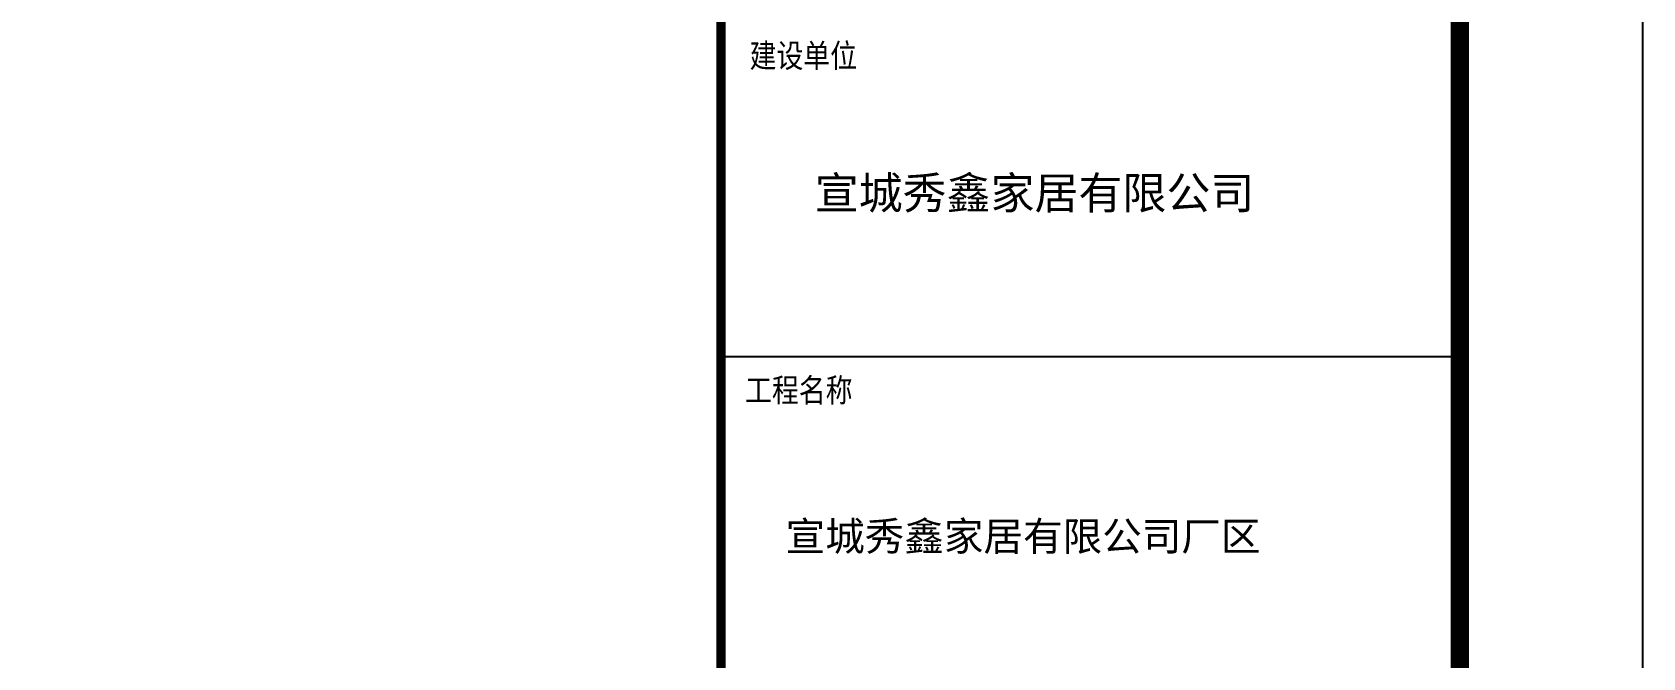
# Model space of a CAD drawing. Extents: x 1728470 to 1835391, y -157368 to 197905.
# Drawn here: x 1804583 to 1817775, y 55622 to 60748 of the extents above; entities that cross this region are included whole.
import ezdxf

# ---------------------------------------------------------------- set-up
doc = ezdxf.new("R2010")
doc.units = 0
doc.header["$LTSCALE"] = 1000
doc.header["$MEASUREMENT"] = 0
for name, color, linetype in [('1', 7, 'CONTINUOUS'), ('PP-PM-TK', 7, 'CONTINUOUS'), ('PUB_TEXT', 7, 'CONTINUOUS'), ('PUB_TITLE', 4, 'CONTINUOUS')]:
    doc.layers.add(name, color=color, linetype=linetype)
doc.styles.add('-黑体', font='simhei.ttf', dxfattribs={"width": 0.8})
doc.styles.add('TQ', font='txt.shx', dxfattribs={"width": 0.8, "bigfont": 'hztxt.shx'})

msp = doc.modelspace()

# ---------------------------------------------------------------- linework, layer by layer
at = {"layer": '1'}
msp.add_line((1810225, 58092), (1816275, 58092), dxfattribs=at)
at = {"layer": 'PP-PM-TK', "color": 4, "const_width": 77}
msp.add_lwpolyline([(1810225, 102951), (1810225, 42951)], dxfattribs=at)
at = {"layer": 'PUB_TITLE'}
msp.add_lwpolyline([(1728675, 41451), (1817775, 41451), (1817775, 104451), (1728675, 104451)], close=True, dxfattribs=at)
at = {"layer": 'PUB_TITLE', "const_width": 150}
msp.add_lwpolyline([(1732425, 42951), (1816275, 42951), (1816275, 102951), (1732425, 102951)], close=True, dxfattribs=at)

# ---------------------------------------------------------------- texts
at = {"layer": 'PUB_TEXT', "color": 2, "style": 'TQ'}
for s, p in [('建设单位', (1810459, 60438)), ('工程名称', (1810422, 57697))]:
    msp.add_text(s, height=220, dxfattribs=at).set_placement(p)
at = {"layer": 'PUB_TITLE', "color": 255, "style": '-黑体'}
for s, height, p in [('宣城秀鑫家居有限公司', 264, (1810992, 59299)), ('宣城秀鑫家居有限公司厂区', 237.6, (1810754, 56499))]:
    msp.add_text(s, height=height, dxfattribs=at).set_placement(p)

doc.saveas('drawing.dxf')
